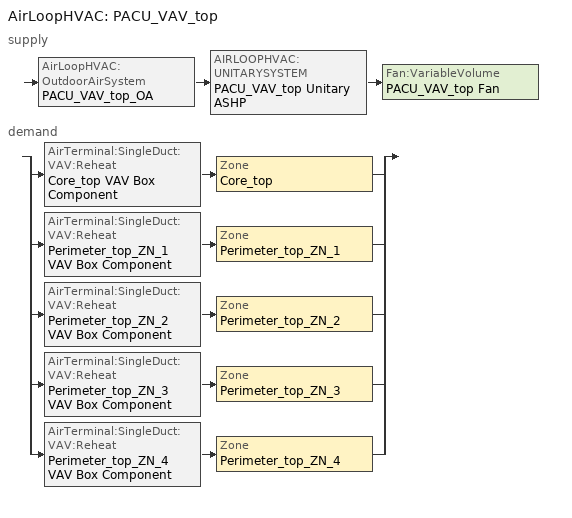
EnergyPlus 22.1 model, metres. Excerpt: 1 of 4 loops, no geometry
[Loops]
AirLoopHVAC 'PACU_VAV_top'
 supply: AirLoopHVAC:OutdoorAirSystem 'PACU_VAV_top_OA' > AIRLOOPHVAC:UNITARYSYSTEM 'PACU_VAV_top Unitary ASHP' > Fan:VariableVolume 'PACU_VAV_top Fan'
 demand: split
  | AirTerminal:SingleDuct:VAV:Reheat 'Core_top VAV Box Component' > Zone 'Core_top'
  | AirTerminal:SingleDuct:VAV:Reheat 'Perimeter_top_ZN_1 VAV Box Component' > Zone 'Perimeter_top_ZN_1'
  | AirTerminal:SingleDuct:VAV:Reheat 'Perimeter_top_ZN_2 VAV Box Component' > Zone 'Perimeter_top_ZN_2'
  | AirTerminal:SingleDuct:VAV:Reheat 'Perimeter_top_ZN_3 VAV Box Component' > Zone 'Perimeter_top_ZN_3'
  | AirTerminal:SingleDuct:VAV:Reheat 'Perimeter_top_ZN_4 VAV Box Component' > Zone 'Perimeter_top_ZN_4'
[DesignSpecification:OutdoorAir] Outdoor Air Method=Flow/Area; Outdoor Air Flow per Zone Floor Area=0.0004318
SZ DSOA Core_top; SZ DSOA Perimeter_top_ZN_1; SZ DSOA Perimeter_top_ZN_2; SZ DSOA Perimeter_top_ZN_3; SZ DSOA Perimeter_top_ZN_4
[DesignSpecification:ZoneAirDistribution] Zone Air Distribution Effectiveness in Cooling Mode=1; Zone Air Distribution Effectiveness in Heating Mode=1
Name | Minimum Zone Ventilation Efficiency
VAV_Zone_AirDistribution | 0.6
CM DSZAD Building
[Sizing:Zone] Zone Cooling Design Supply Air Temperature Input Method=SupplyAirTemperature; Zone Cooling Design Supply Air Temperature=12.8; Zone Heating Design Supply Air Temperature Input Method=SupplyAirTemperature; Zone Heating Design Supply Air Temperature=40; Zone Cooling Design Supply Air Humidity Ratio=0.0085; Zone Heating Design Supply Air Humidity Ratio=0.008; Cooling Design Air Flow Method=DesignDay; Cooling Design Air Flow Rate=0; Cooling Minimum Air Flow Fraction=0; Heating Design Air Flow Method=DesignDay; Heating Design Air Flow Rate=0; Design Specification Zone Air Distribution Object=VAV_Zone_AirDistribution
Name | Design Specification Outdoor Air Object
Core_top | SZ DSOA Core_top
Perimeter_top_ZN_1 | SZ DSOA Perimeter_top_ZN_1
Perimeter_top_ZN_2 | SZ DSOA Perimeter_top_ZN_2
Perimeter_top_ZN_3 | SZ DSOA Perimeter_top_ZN_3
Perimeter_top_ZN_4 | SZ DSOA Perimeter_top_ZN_4
[Sizing:System]
PACU_VAV_top: Type of Load to Size On=Sensible; Design Outdoor Air Flow Rate=0.9561; Central Heating Maximum System Air Flow Ratio=0.3; Preheat Design Temperature=7; Preheat Design Humidity Ratio=0.008; Precool Design Temperature=12.8; Precool Design Humidity Ratio=0.008; Central Cooling Design Supply Air Temperature=12.8; Central Heating Design Supply Air Temperature=12.8; Type of Zone Sum to Use=Coincident; 100 Outdoor Air in Cooling=No; 100 Outdoor Air in Heating=No; Central Cooling Design Supply Air Humidity Ratio=0.0085; Central Heating Design Supply Air Humidity Ratio=0.008; Cooling Supply Air Flow Rate Method=DesignDay; Cooling Supply Air Flow Rate=0; Heating Supply Air Flow Rate Method=DesignDay; Heating Supply Air Flow Rate=0; System Outdoor Air Method=ZoneSum
[ZoneControl:Thermostat] Control Type Schedule=Dual Zone Control Type Sched
Name | Zone or ZoneList | Control 1
Core_top Thermostat | Core_top | Core_top Dual SP Control
Perimeter_top_ZN_1 Thermostat | Perimeter_top_ZN_1 | Perimeter_top_ZN_1 Dual SP Control
Perimeter_top_ZN_2 Thermostat | Perimeter_top_ZN_2 | Perimeter_top_ZN_2 Dual SP Control
Perimeter_top_ZN_3 Thermostat | Perimeter_top_ZN_3 | Perimeter_top_ZN_3 Dual SP Control
Perimeter_top_ZN_4 Thermostat | Perimeter_top_ZN_4 | Perimeter_top_ZN_4 Dual SP Control
[ThermostatSetpoint:DualSetpoint] Heating Setpoint Temperature Schedule=HTGSETP_SCH_YES_OPTIMUM; Cooling Setpoint Temperature Schedule=CLGSETP_SCH_YES_OPTIMUM
Core_top Dual SP Control; Perimeter_top_ZN_1 Dual SP Control; Perimeter_top_ZN_2 Dual SP Control; Perimeter_top_ZN_3 Dual SP Control; Perimeter_top_ZN_4 Dual SP Control
[AirTerminal:SingleDuct:VAV:Reheat] Availability Schedule=Always_On; Maximum Air Flow Rate=AUTOSIZE; Zone Minimum Air Flow Input Method=Constant; Maximum Hot Water or Steam Flow Rate=AUTOSIZE; Minimum Hot Water or Steam Flow Rate=0; Convergence Tolerance=0.001; Damper Heating Action=ReverseWithLimits; Maximum Flow Fraction During Reheat=0.5; Maximum Reheat Air Temperature=40
Name | Constant Minimum Air Flow Fraction | Reheat Coil
Core_top VAV Box Component | 0.308 | Core_top VAV Box Reheat Coil
Perimeter_top_ZN_1 VAV Box Component | 0.148 | Perimeter_top_ZN_1 VAV Box Reheat Coil
Perimeter_top_ZN_2 VAV Box Component | 0.116 | Perimeter_top_ZN_2 VAV Box Reheat Coil
Perimeter_top_ZN_3 VAV Box Component | 0.201 | Perimeter_top_ZN_3 VAV Box Reheat Coil
Perimeter_top_ZN_4 VAV Box Component | 0.107 | Perimeter_top_ZN_4 VAV Box Reheat Coil
[Zone equipment]
Core_top: Core_top VAV Box Component
Perimeter_top_ZN_1: Perimeter_top_ZN_1 VAV Box Component
Perimeter_top_ZN_2: Perimeter_top_ZN_2 VAV Box Component
Perimeter_top_ZN_3: Perimeter_top_ZN_3 VAV Box Component
Perimeter_top_ZN_4: Perimeter_top_ZN_4 VAV Box Component
[Fan:VariableVolume]
PACU_VAV_top Fan: Availability Schedule=HVACOperationSchd; Fan Total Efficiency=0.6006; Pressure Rise=1314.72; Maximum Flow Rate=AUTOSIZE; Fan Power Minimum Flow Rate Input Method=Fraction; Fan Power Minimum Flow Fraction=0.25; Motor Efficiency=0.924; Motor In Airstream Fraction=1; Fan Power Coefficient 1=0.0408; Fan Power Coefficient 2=0.088; Fan Power Coefficient 3=-0.0729; Fan Power Coefficient 4=0.9437; Fan Power Coefficient 5=0
[COIL:COOLING:DX:SINGLESPEED]
PACU_VAV_top ASHP Cooling Coil: Availability Schedule=Always_On; Gross Rated Total Cooling Capacity=AUTOSIZE; Gross Rated Sensible Heat Ratio=AUTOSIZE; Gross Rated Cooling COP=3.4; Rated Air Flow Rate=AUTOSIZE; Rated Evaporator Fan Power Per Volume Flow Rate=773.3; Total Cooling Capacity Function of Temperature Curve=LgDXalt_CapFT; Total Cooling Capacity Function of Flow Fraction Curve=LgDXalt_CapFF; Energy Input Ratio Function of Temperature Curve=LgDXalt_EIRFT; Energy Input Ratio Function of Flow Fraction Curve=LgDXalt_EIRFF; Part Load Fraction Correlation Curve=LgDXalt_PLR; Minimum Outdoor DryBulb Temperature for Compressor Operation=-25; Nominal Time for Condensate Removal to Begin=0; Ratio of Initial Moisture Evaporation Rate and Steady State Latent Capacity=0; Maximum Cycling Rate=0; Latent Capacity Time Constant=0; Condenser Type=AirCooled; Evaporative Condenser Effectiveness=0.9; Evaporative Condenser Pump Rated Power Consumption=0; Crankcase Heater Capacity=0; Maximum Outdoor DryBulb Temperature for Crankcase Heater Operation=10; Basin Heater Capacity=0; Basin Heater Setpoint Temperature=2; Report ASHRAE Standard 127 Performance Ratings=No
[Coil:Cooling:DX:TwoSpeed]
PACU_VAV_top Cooling Coil: Availability Schedule=Always_On; High Speed Gross Rated Total Cooling Capacity=AUTOSIZE; High Speed Rated Sensible Heat Ratio=AUTOSIZE; High Speed Gross Rated Cooling COP=3.56925; High Speed Rated Air Flow Rate=AUTOSIZE; Total Cooling Capacity Function of Temperature Curve=LgDXalt_CapFT; Total Cooling Capacity Function of Flow Fraction Curve=LgDXalt_CapFF; Energy Input Ratio Function of Temperature Curve=LgDXalt_EIRFT; Energy Input Ratio Function of Flow Fraction Curve=LgDXalt_EIRFF; Part Load Fraction Correlation Curve=LgDXalt_PLR; Low Speed Gross Rated Total Cooling Capacity=AUTOSIZE; Low Speed Gross Rated Sensible Heat Ratio=AUTOSIZE; Low Speed Gross Rated Cooling COP=3.56925; Low Speed Rated Air Flow Rate=AUTOSIZE; Low Speed Total Cooling Capacity Function of Temperature Curve=LgDXalt_CapFT; Low Speed Energy Input Ratio Function of Temperature Curve=LgDXalt_EIRFT
[Coil:Heating:Electric] Availability Schedule=Always_On; Efficiency=1; Nominal Capacity=autosize
Core_top VAV Box Reheat Coil; Perimeter_top_ZN_1 VAV Box Reheat Coil; Perimeter_top_ZN_2 VAV Box Reheat Coil; Perimeter_top_ZN_3 VAV Box Reheat Coil; Perimeter_top_ZN_4 VAV Box Reheat Coil
[COIL:HEATING:ELECTRIC]
PACU_VAV_top Backup Electric Coil: Availability Schedule=Always_On; Efficiency=1; Nominal Capacity=AUTOSIZE
[COIL:HEATING:DX:SINGLESPEED]
PACU_VAV_top ASHP Heating Coil: Availability Schedule=Always_On; Gross Rated Heating Capacity=AUTOSIZE; Gross Rated Heating COP=3.2; Rated Air Flow Rate=AUTOSIZE; Rated Supply Fan Power Per Volume Flow Rate=773.3; Heating Capacity Function of Temperature Curve=ASHP_HTG_CapFT; Heating Capacity Function of Flow Fraction Curve=ASHP_HTG_CapFF; Energy Input Ratio Function of Temperature Curve=ASHP_HTG_EIRFT; Energy Input Ratio Function of Flow Fraction Curve=ASHP_HTG_EIRFF; Part Load Fraction Correlation Curve=ASHP_HTG_PLF; Defrost Energy Input Ratio Function of Temperature Curve=ASHP_HTG_DefrostEIRFT; Minimum Outdoor DryBulb Temperature for Compressor Operation=-15; Maximum Outdoor DryBulb Temperature for Defrost Operation=5; Crankcase Heater Capacity=0; Maximum Outdoor DryBulb Temperature for Crankcase Heater Operation=10; Defrost Strategy=ReverseCycle; Defrost Control=Timed; Defrost Time Period Fraction=0.058333; Resistive Defrost Heater Capacity=AUTOSIZE; Region number for calculating HSPF=4; Secondary Coil Fan Flow Scaling Factor=1.25
[AIRLOOPHVAC:UNITARYSYSTEM]
PACU_VAV_top Unitary ASHP: Control Type=SetPoint; Dehumidification Control Type=None; Availability Schedule=Always_On; Heating Coil=PACU_VAV_top ASHP Heating Coil; DX Heating Coil Sizing Ratio=1; Cooling Coil=PACU_VAV_top ASHP Cooling Coil; Use DOAS DX Cooling Coil=No; Minimum Supply Air Temperature=2; Latent Load Control=SensibleOnlyLoadControl; Supplemental Heating Coil=PACU_VAV_top Backup Electric Coil; Cooling Supply Air Flow Rate Method=SupplyAirFlowRate; Cooling Supply Air Flow Rate=AUTOSIZE; Heating Supply Air Flow Rate Method=SupplyAirFlowRate; Heating Supply Air Flow Rate=AUTOSIZE; No Load Supply Air Flow Rate Method=SupplyAirFlowRate; No Load Supply Air Flow Rate=AUTOSIZE; Maximum Supply Air Temperature=50; Maximum Outdoor DryBulb Temperature for Supplemental Heater Operation=-8; Maximum Cycling Rate=2.5; Heat Pump Time Constant=60; Fraction of OnCycle Power Use=0.01; Heat Pump Fan Delay Time=60; Ancillary OnCycle Electric Power=0; Ancillary OffCycle Electric Power=0; Design Heat Recovery Water Flow Rate=0; Maximum Temperature for Heat Recovery=80
[Controller:OutdoorAir]
PACU_VAV_top_OA_Controller: Minimum Outdoor Air Flow Rate=0; Maximum Outdoor Air Flow Rate=AUTOSIZE; Economizer Control Type=DifferentialEnthalpy; Economizer Control Action Type=ModulateFlow; Lockout Type=LockoutWithHeating; Minimum Limit Type=FixedMinimum; Minimum Outdoor Air Schedule=MinOA_MotorizedDamper_Sched; Maximum Fraction of Outdoor Air Schedule=VAV_TOP Max OA Fraction; Mechanical Ventilation Controller=PACU_VAV_top_DCV
[Controller:MechanicalVentilation]
PACU_VAV_top_DCV: Availability Schedule=MinOA_MotorizedDamper_Sched; Demand Controlled Ventilation=Yes; System Outdoor Air Method=Standard62.1VentilationRateProcedure; Zone or ZoneList 1=Core_top; Design Specification Outdoor Air Object Name 1=SZ DSOA Core_top; Design Specification Zone Air Distribution Object Name 1=CM DSZAD Building; Zone or ZoneList 2=Perimeter_top_ZN_1; Design Specification Outdoor Air Object Name 2=SZ DSOA Perimeter_top_ZN_1; Design Specification Zone Air Distribution Object Name 2=CM DSZAD Building; Zone or ZoneList 3=Perimeter_top_ZN_2; Design Specification Outdoor Air Object Name 3=SZ DSOA Perimeter_top_ZN_2; Design Specification Zone Air Distribution Object Name 3=CM DSZAD Building; Zone or ZoneList 4=Perimeter_top_ZN_3; Design Specification Outdoor Air Object Name 4=SZ DSOA Perimeter_top_ZN_3; Design Specification Zone Air Distribution Object Name 4=CM DSZAD Building; Zone or ZoneList 5=Perimeter_top_ZN_4; Design Specification Outdoor Air Object Name 5=SZ DSOA Perimeter_top_ZN_4; Design Specification Zone Air Distribution Object Name 5=CM DSZAD Building
[AirLoopHVAC]
PACU_VAV_top: Design Supply Air Flow Rate=AUTOSIZE
[EnergyManagementSystem:Sensor]
Name | OutputVariable or OutputMeter Index Key | OutputVariable or OutputMeter
Core_top_LSr | Core_top | Zone Lights Electricity Rate
Core_top_Occ_Sensor | Core_top | People Occupant Count
Perimeter_top_ZN_3_LSr | Perimeter_top_ZN_3 | Zone Lights Electricity Rate
Perimeter_top_ZN_3_Occ_Sensor | Perimeter_top_ZN_3 | People Occupant Count
Perimeter_top_ZN_2_LSr | Perimeter_top_ZN_2 | Zone Lights Electricity Rate
Perimeter_top_ZN_2_Occ_Sensor | Perimeter_top_ZN_2 | People Occupant Count
Perimeter_top_ZN_1_LSr | Perimeter_top_ZN_1 | Zone Lights Electricity Rate
Perimeter_top_ZN_1_Occ_Sensor | Perimeter_top_ZN_1 | People Occupant Count
Perimeter_top_ZN_4_LSr | Perimeter_top_ZN_4 | Zone Lights Electricity Rate
Perimeter_top_ZN_4_Occ_Sensor | Perimeter_top_ZN_4 | People Occupant Count
pacu_vav_top_OA_VRP | PACU_VAV_top | Air System Outdoor Air Mechanical Ventilation Requested Mass Flow Rate
pacu_vav_top_OA | PACU_VAV_top | Air System Outdoor Air Mass Flow Rate
pacu_vav_top_SUPPLY_FLOW | PACU_VAV_top_OA-PACU_VAV_top_CoolCNode | System Node Standard Density Volume Flow Rate
[EnergyManagementSystem:InternalVariable] Internal Data Type=Zone Floor Area
Name | Internal Data Index Key
Core_top_Area | Core_top
Perimeter_top_ZN_3_Area | Perimeter_top_ZN_3
Perimeter_top_ZN_2_Area | Perimeter_top_ZN_2
Perimeter_top_ZN_1_Area | Perimeter_top_ZN_1
Perimeter_top_ZN_4_Area | Perimeter_top_ZN_4
[SetpointManager:MixedAir] Control Variable=Temperature
Name | Setpoint Node or NodeList
PACU_VAV_top_CoolC SAT Manager | PACU_VAV_top_CoolC-PACU_VAV_top_HeatCNode
PACU_VAV_top_HeatC MixedAir Manager | PACU_VAV_top_HeatC-PACU_VAV_top FanNode
PACU_VAV_top_OAMixed Air Temp Manager | PACU_VAV_top_OA-PACU_VAV_top_CoolCNode
[SetpointManager:Warmest]
PACU_VAV_top Supply Air Temperature Manager: Control Variable=Temperature; HVAC Air Loop=PACU_VAV_top; Minimum Setpoint Temperature=12.8; Maximum Setpoint Temperature=15.6; Strategy=MaximumTemperature; Setpoint Node or NodeList=PACU_VAV_top Supply Equipment Outlet Node
[Schedule:Compact]
ALWAYS_ON: Through: 12/31, For: AllDays, Until: 24:00, 1
HVACOperationSchd: Through: 12/31, For: Weekdays SummerDesignDay, Until: 06:00, 0, Until: 22:00, 1, Until: 24:00, 0, For: Saturday WinterDesignDay, Until: 06:00, 0, Until: 18:00, 1, Until: 24:00, 0, For:Sunday Holidays AllOtherDays, Until: 24:00, 0
HTGSETP_SCH_YES_OPTIMUM: Through: 12/31, For: WinterDesignDay, Until: 05:00, 15.6, Until: 06:00, 17.6, Until: 07:00, 19.6, Until: 22:00, 21, Until: 24:00, 15.6, For: Weekdays, Until: 05:00, 15.6, Until: 06:00, 17.8, Until: 07:00, 20, Until: 22:00, 21, Until: 24:00, 15.6, For SummerDesignDay, Until: 24:00, 15.6, For: Saturday, Until: 05:00, 15.6, Until: 06:00, 17.8, Until: 07:00, 20, Until: 17:00, 21, Until: 24:00, 15.6, For:Sunday Holidays AllOtherDays, Until: 24:00, 15.6
CLGSETP_SCH_YES_OPTIMUM: Through: 12/31, For: SummerDesignDay, Until: 05:00, 26.7, Until: 06:00, 25.7, Until: 07:00, 25, Until: 22:00, 24, Until: 24:00, 26.7, For: Weekdays, Until: 05:00, 26.7, Until: 06:00, 25.6, Until: 07:00, 25, Until: 22:00, 24, Until: 24:00, 26.7, For: Saturday, Until: 05:00, 26.7, Until: 06:00, 25.7, Until: 07:00, 25, Until: 17:00, 24, Until: 24:00, 26.7, For WinterDesignDay, Until: 24:00, 26.7, For:Sunday Holidays AllOtherDays, Until: 24:00, 26.7
MinOA_MotorizedDamper_Sched: Through: 12/31, For: Weekdays SummerDesignDay, Until: 07:00, 0, Until: 22:00, 1, Until: 24:00, 0, For: Saturday WinterDesignDay, Until: 07:00, 0, Until: 18:00, 1, Until: 24:00, 0, For:Sunday Holidays AllOtherDays, Until: 24:00, 0
Dual Zone Control Type Sched: Through: 12/31, For: AllDays, Until: 24:00, 4
[Schedule:Constant]
VAV_TOP Max OA Fraction: Hourly Value=1
[Curve:Quadratic]
Name | Coefficient1 Constant | Coefficient2 x | Coefficient3 x2 | Minimum Value of x | Maximum Value of x
LgDXalt_CapFF | 0.718954 | 0.435436 | -0.154193 | 0.75 | 1.25
LgDXalt_EIRFF | 1.19525 | -0.306138 | 0.110973 | 0.75 | 1.25
LgDXalt_PLR | 0.771 | 0.229 | 0 | 0 | 1
[CURVE:QUADRATIC]
ASHP_HTG_PLF: Coefficient1 Constant=0.85; Coefficient2 x=0.15; Coefficient3 x2=0; Minimum Value of x=0; Maximum Value of x=1; Input Unit Type for X=Dimensionless; Output Unit Type=Dimensionless
[CURVE:CUBIC] Minimum Value of x=0.5; Maximum Value of x=1.5; Input Unit Type for X=Dimensionless; Output Unit Type=Dimensionless
Name | Coefficient1 Constant | Coefficient2 x | Coefficient3 x2 | Coefficient4 x3
ASHP_HTG_CapFF | 0.694045 | 0.474208 | -0.180784 | 0.0125304
ASHP_HTG_EIRFF | 1.57077 | -0.914152 | 0.0367291 | 0.306648
[Curve:Biquadratic] Minimum Value of x=16.5556; Maximum Value of x=22.1111; Minimum Value of y=23.7778; Maximum Value of y=47.66
Name | Coefficient1 Constant | Coefficient2 x | Coefficient3 x2 | Coefficient4 y | Coefficient5 y2 | Coefficient6 xy
LgDXalt_CapFT | 1.39072 | -0.0529058 | 0.0018423 | 0.00058267 | -0.000186814 | 0.000265159
LgDXalt_EIRFT | -0.536161 | 0.105138 | -0.00172659 | 0.0149848 | 0.000659948 | -0.0017385
[CURVE:BIQUADRATIC] Minimum Value of x=15; Maximum Value of x=24; Minimum Value of y=-20; Maximum Value of y=20; Input Unit Type for X=Dimensionless; Input Unit Type for Y=Dimensionless; Output Unit Type=Dimensionless
Name | Coefficient1 Constant | Coefficient2 x | Coefficient3 x2 | Coefficient4 y | Coefficient5 y2 | Coefficient6 xy
ASHP_HTG_CapFT | 0.876825 | -0.002955 | -5.8e-05 | 0.025335 | 0.000196 | -4.3e-05
ASHP_HTG_EIRFT | 0.704658 | 0.008767 | 0.000625 | -0.009037 | 0.000738 | -0.001025
ASHP_HTG_DefrostEIRFT | 1 | 0 | 0 | 0 | 0 | 0
